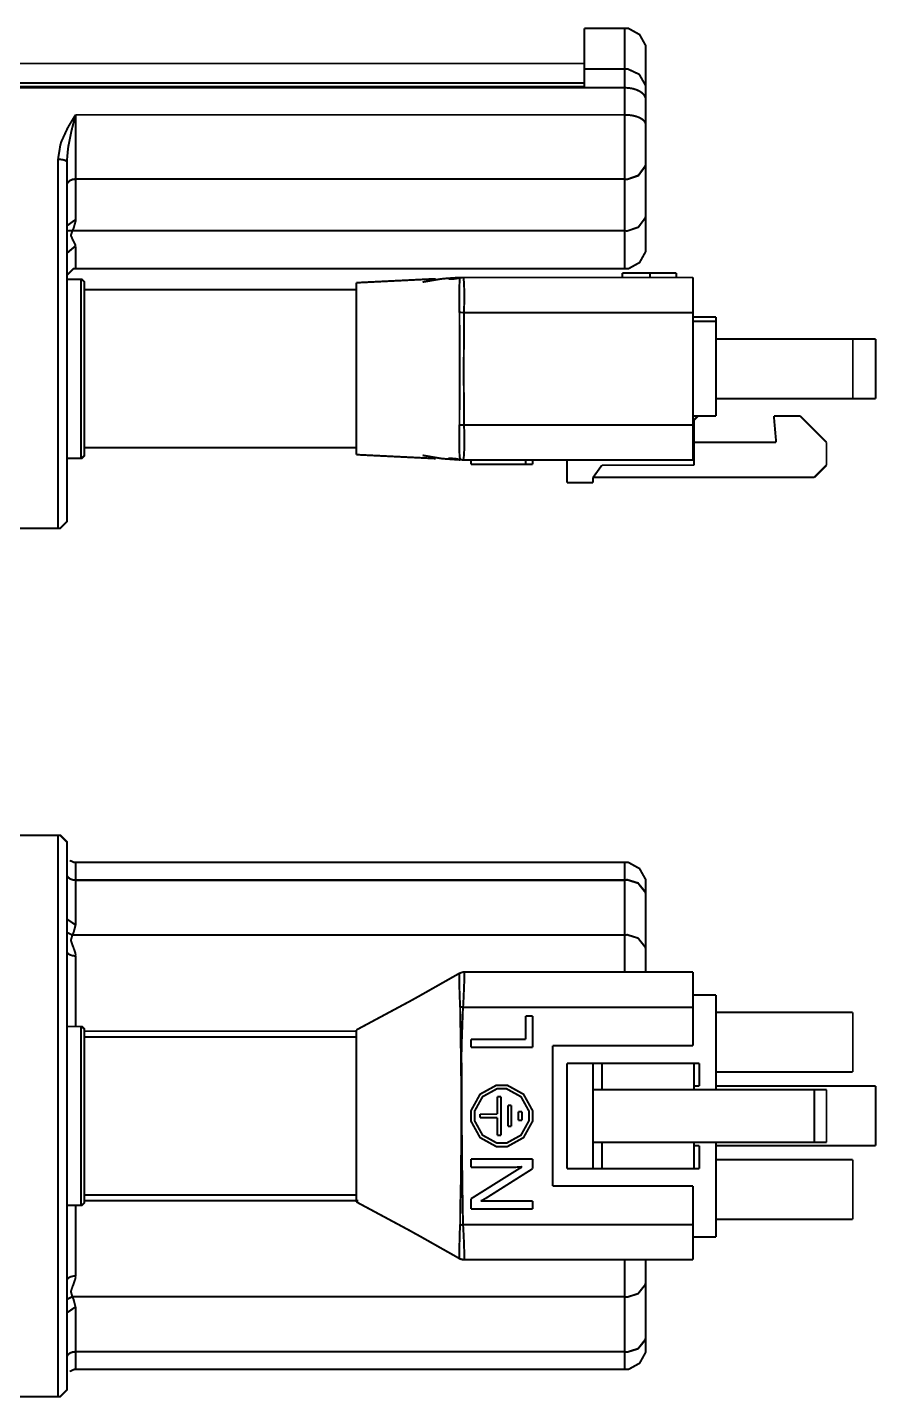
# Model space of a CAD drawing. Extents: x 0.54 to 10.46, y 0.74 to 7.76.
# Drawn here: x 7.846 to 8.744, y 2.863 to 4.312 of the extents above; entities that cross this region are included whole.
import ezdxf

# ---------------------------------------------------------------- set-up
doc = ezdxf.new("R2010")
doc.units = 0
doc.layers.get('0').update_dxf_attribs({"linetype": 'CONTINUOUS'})

msp = doc.modelspace()

# ---------------------------------------------------------------- linework, layer by layer
at = {"color": 0, "const_width": 0.002083}
for points in [[(8.47775, 4.31099), (8.43511, 4.31099)], [(8.43511, 4.31099), (8.43511, 4.26807)], [(8.5, 4.28868), (8.5, 4.29264), (8.49343, 4.30447), (8.48167, 4.31099), (8.47775, 4.31099)], [(8.5, 4.28868), (8.5, 4.24744)], [(8.43511, 4.27387), (2.92626, 4.27387)], [(8.43511, 4.26807), (8.47775, 4.26807)], [(8.43511, 4.26807), (8.43511, 4.2494)], [(8.5, 4.24744), (8.49989, 4.25043), (8.49311, 4.26237), (8.48068, 4.26818), (8.47775, 4.26807)], [(8.47775, 4.24826), (8.47775, 4.26807)], [(8.43511, 4.25319), (7.81375, 4.25319)], [(8.43511, 4.2494), (7.81375, 4.2494)], [(7.81375, 4.24826), (8.47775, 4.24826)], [(8.47775, 4.21957), (8.47775, 4.24826)], [(8.47775, 4.24826), (8.4821, 4.24799), (8.48628, 4.24729), (8.49013, 4.2461), (8.49349, 4.24451), (8.49625, 4.24262), (8.49832, 4.24046), (8.49957, 4.23807), (8.5, 4.23557)], [(8.5, 4.24744), (8.5, 4.23557)], [(8.5, 4.23557), (8.5, 4.20904)], [(7.87864, 4.17258), (7.87879, 4.17399), (7.88103, 4.18772), (7.8814, 4.18901), (7.88183, 4.19065), (7.88867, 4.20557), (7.88949, 4.20697), (7.88992, 4.20779), (7.89475, 4.21576), (7.89524, 4.21653), (7.89535, 4.21679), (7.89692, 4.21918), (7.89708, 4.2194)], [(7.89719, 4.21957), (7.89714, 4.21951), (7.89703, 4.21903), (7.89703, 4.21897), (7.89638, 4.21653), (7.89611, 4.2156), (7.89356, 4.20574), (7.89333, 4.20469), (7.8929, 4.20313), (7.88954, 4.18664), (7.88932, 4.1849), (7.88911, 4.18365), (7.88797, 4.17096), (7.88792, 4.16965)], [(7.89719, 4.21957), (8.47775, 4.21957)], [(7.89719, 4.21957), (7.89719, 4.15169)], [(8.47775, 4.15169), (8.47775, 4.21962)], [(8.47775, 4.21957), (8.4821, 4.2194), (8.48628, 4.21881), (8.49013, 4.21783), (8.49349, 4.21653), (8.49625, 4.2149), (8.49832, 4.21311), (8.49957, 4.2111), (8.5, 4.20904)], [(8.5, 4.20904), (8.5, 4.16829)], [(7.87864, 4.17258), (7.88049, 4.17253), (7.88222, 4.17231), (7.88379, 4.1721), (7.88519, 4.17171), (7.88639, 4.17128), (7.88721, 4.17074), (7.88775, 4.17019), (7.88792, 4.16965)], [(7.88792, 4.16965), (7.88792, 3.79161)], [(8.47775, 4.15169), (8.48042, 4.15136), (8.49219, 4.15554), (8.49957, 4.16569), (8.5, 4.16829)], [(8.47775, 4.15158), (8.48036, 4.15126), (8.49214, 4.15528), (8.49951, 4.16525), (8.5, 4.16786)], [(8.5, 4.16829), (8.5, 4.16786)], [(8.5, 4.16786), (8.5, 4.11328)], [(7.88792, 4.14481), (7.88792, 4.14481), (7.88797, 4.14518), (7.88797, 4.14529), (7.88797, 4.14556), (7.88807, 4.14626), (7.88813, 4.14632), (7.88818, 4.14654), (7.88917, 4.14828), (7.88932, 4.14844), (7.88943, 4.1486), (7.89117, 4.15007), (7.89139, 4.15018), (7.89154, 4.15033), (7.89382, 4.15126), (7.8941, 4.15132), (7.89432, 4.15136), (7.89692, 4.15169), (7.89719, 4.15169)], [(7.88792, 4.14481), (7.88792, 4.14481), (7.88797, 4.14518), (7.88797, 4.14529), (7.88797, 4.14556), (7.88807, 4.14621), (7.88813, 4.14626), (7.88818, 4.14649), (7.88917, 4.14828), (7.88932, 4.14844), (7.88943, 4.1486), (7.89117, 4.15001), (7.89139, 4.15012), (7.89154, 4.15028), (7.89382, 4.15115), (7.8941, 4.15121), (7.89432, 4.15126), (7.89692, 4.15158), (7.89719, 4.15158)], [(7.89719, 4.15169), (8.47775, 4.15169)], [(7.89719, 4.15169), (7.89719, 4.15158)], [(7.89719, 4.15158), (7.89719, 4.10792)], [(8.47775, 4.15158), (7.89719, 4.15158)], [(8.47775, 4.15158), (8.47775, 4.15169)], [(8.47775, 4.09706), (8.47775, 4.15164)], [(7.89719, 4.10792), (7.89606, 4.10807), (7.88807, 4.10226), (7.88792, 4.10113)], [(7.89719, 4.10792), (7.89714, 4.10715), (7.89512, 4.09993), (7.89481, 4.09924), (7.89469, 4.09907), (7.89388, 4.09728), (7.89382, 4.09706)], [(8.47775, 4.09706), (8.48036, 4.09674), (8.49214, 4.10075), (8.49951, 4.11068), (8.5, 4.11328)], [(8.5, 4.11328), (8.5, 4.0791)], [(7.89382, 4.09706), (7.89333, 4.09722), (7.88835, 4.09685), (7.88792, 4.09663)], [(7.89382, 4.09706), (7.89361, 4.09668), (7.89231, 4.0925), (7.89236, 4.09207), (7.89236, 4.09164), (7.8941, 4.08751), (7.89438, 4.08708), (7.89464, 4.08658), (7.89692, 4.08187), (7.89703, 4.08138), (7.89703, 4.08128), (7.89714, 4.08014), (7.89719, 4.07997)], [(7.89382, 4.09706), (8.47775, 4.09706)], [(8.47775, 4.05686), (8.47775, 4.09706)], [(7.89719, 4.07997), (7.896, 4.08008), (7.88803, 4.07335), (7.88792, 4.07215)], [(7.89719, 4.07997), (7.89719, 4.05686)], [(8.47775, 4.05686), (8.48167, 4.05686), (8.49349, 4.06342), (8.5, 4.07519), (8.5, 4.0791)], [(7.89719, 4.05686), (7.89486, 4.05686), (7.88792, 4.04992), (7.88792, 4.04758)], [(8.47775, 4.05686), (7.89719, 4.05686)], [(7.90278, 4.04574), (7.88792, 4.04574)], [(7.90647, 4.04199), (7.90647, 4.04297), (7.90369, 4.04574), (7.90278, 4.04574)], [(7.90647, 4.04199), (7.90647, 3.86025)], [(8.27778, 4.04617), (8.27425, 4.04601), (8.23931, 4.04428), (8.23583, 4.04411), (8.23232, 4.04394), (8.19743, 4.04221), (8.19396, 4.04199)], [(8.19396, 3.86025), (8.19396, 4.04199)], [(8.30393, 4.04758), (8.30236, 4.04753), (8.28651, 4.04639), (8.28483, 4.04617), (8.28315, 4.04601), (8.26579, 4.04303), (8.264, 4.04264)], [(8.30399, 4.04736), (8.3035, 4.04725), (8.29899, 4.04628), (8.29856, 4.04622), (8.29796, 4.04617), (8.29204, 4.04596), (8.29144, 4.04596)], [(8.303, 4.01069), (8.30296, 4.01167), (8.3029, 4.01964), (8.3029, 4.02225), (8.3029, 4.02485), (8.3029, 4.03065), (8.3029, 4.03256), (8.3029, 4.03336), (8.303, 4.0401), (8.30306, 4.04064), (8.30306, 4.04124), (8.30328, 4.04546), (8.30333, 4.04568), (8.30333, 4.0459), (8.30365, 4.04699), (8.30371, 4.04704)], [(8.30681, 4.04758), (8.30599, 4.04758), (8.30393, 4.04715), (8.30371, 4.04704)], [(8.30399, 4.04719), (8.30404, 4.04725), (8.30436, 4.04742), (8.30442, 4.04742)], [(8.30518, 4.04753), (8.30496, 4.04753), (8.30447, 4.04747), (8.30442, 4.04742)], [(8.30501, 4.04753), (8.30501, 4.04753), (8.30453, 4.04747), (8.30447, 4.04742)], [(8.30681, 4.04758), (8.30669, 4.04758)], [(8.30681, 4.04758), (8.30686, 4.04753), (8.30724, 4.04682), (8.30729, 4.04665), (8.30735, 4.04644), (8.30778, 4.04249), (8.30783, 4.04189), (8.30783, 4.04135), (8.30806, 4.0344), (8.30811, 4.03358), (8.30811, 4.03087), (8.30811, 4.02479), (8.30811, 4.02274), (8.30806, 4.02175), (8.30783, 4.01156), (8.30783, 4.01047)], [(8.30681, 4.04758), (8.55007, 4.04758)], [(8.47521, 4.04758), (8.47521, 4.05219)], [(8.50439, 4.05219), (8.47521, 4.05219)], [(8.50439, 4.04758), (8.50439, 4.05219)], [(8.53222, 4.05219), (8.50439, 4.05219)], [(8.50956, 4.05219), (8.50738, 4.05219)], [(8.53222, 4.04758), (8.53222, 4.05219)], [(8.55007, 4.04758), (8.55007, 4.01047)], [(8.19396, 4.03456), (7.90647, 4.03456)], [(8.30306, 4.00993), (8.30306, 4.01014), (8.303, 4.01058), (8.303, 4.01069)], [(8.30783, 4.01047), (8.30724, 4.01053), (8.30658, 4.01053), (8.30593, 4.01058), (8.30474, 4.01058), (8.30414, 4.01064), (8.30354, 4.01064), (8.303, 4.01069)], [(8.30306, 3.89231), (8.30306, 3.90631), (8.30317, 3.93772), (8.30317, 3.94814), (8.30317, 3.9636), (8.30306, 3.99843), (8.30306, 4.00999)], [(8.30783, 4.01047), (8.30778, 4.00532), (8.30761, 3.96246), (8.30761, 3.94814), (8.30761, 3.93408), (8.30778, 3.89649), (8.30783, 3.89176)], [(8.55007, 4.01047), (8.30789, 4.01047)], [(8.55007, 4.01047), (8.55007, 3.89176)], [(8.57422, 4.00586), (8.55007, 4.00586)], [(8.57422, 4.00119), (8.55007, 4.00119)], [(8.57422, 4.00119), (8.57422, 4.00586)], [(8.57422, 3.90104), (8.57422, 4.00119)], [(8.57422, 3.98264), (8.71892, 3.98264)], [(8.71892, 3.9196), (8.71892, 3.98264)], [(8.71892, 3.98264), (8.743, 3.98264)], [(8.743, 3.9196), (8.743, 3.98264)], [(8.57422, 3.9196), (8.71892, 3.9196)], [(8.71892, 3.9196), (8.743, 3.9196)], [(8.57422, 3.90104), (8.55007, 3.90104)], [(8.55658, 3.90104), (8.55518, 3.90104), (8.55106, 3.89692), (8.55106, 3.89551)], [(8.63542, 3.90104), (8.63786, 3.87321)], [(8.63542, 3.90104), (8.66325, 3.90104)], [(8.69108, 3.87321), (8.66325, 3.90104)], [(8.30371, 3.85525), (8.30365, 3.85547), (8.30317, 3.85824), (8.30317, 3.85872), (8.30311, 3.85915), (8.30296, 3.86388), (8.30296, 3.8654), (8.3029, 3.8661), (8.3029, 3.87261), (8.3029, 3.87472), (8.3029, 3.8775), (8.3029, 3.88488), (8.30296, 3.88579), (8.30296, 3.88726), (8.303, 3.89051), (8.303, 3.89154)], [(8.303, 3.8916), (8.303, 3.8916), (8.30306, 3.89214), (8.30306, 3.89231)], [(8.30783, 3.89176), (8.30724, 3.89176), (8.30658, 3.89171), (8.30593, 3.89171), (8.30533, 3.89165), (8.30474, 3.89165), (8.30414, 3.8916), (8.30354, 3.8916), (8.303, 3.89154)], [(8.30783, 3.89176), (8.30783, 3.89128), (8.308, 3.8871), (8.308, 3.88569), (8.308, 3.88471), (8.30811, 3.87668), (8.30811, 3.87397), (8.30811, 3.87153), (8.308, 3.8649), (8.308, 3.86421), (8.30794, 3.8635), (8.30761, 3.85792), (8.30761, 3.85753), (8.30757, 3.8571), (8.30692, 3.85482), (8.30686, 3.85465)], [(8.30783, 3.89176), (8.55007, 3.89176)], [(8.55007, 3.89176), (8.55007, 3.85465)], [(8.551, 3.84912), (8.551, 3.89551)], [(7.90647, 3.86768), (8.19396, 3.86768)], [(8.551, 3.87321), (8.63786, 3.87321)], [(8.69108, 3.87321), (8.69108, 3.84912)], [(7.88792, 3.8565), (7.90278, 3.8565)], [(7.90278, 3.8565), (7.90369, 3.8565), (7.90647, 3.85932), (7.90647, 3.86025)], [(8.19396, 3.86025), (8.19743, 3.86008), (8.23236, 3.85835), (8.23589, 3.85818), (8.23936, 3.85801), (8.27425, 3.85628), (8.27778, 3.85607)], [(8.264, 3.8596), (8.26579, 3.85926), (8.28315, 3.85628), (8.28483, 3.85607), (8.28651, 3.8559), (8.30236, 3.85476), (8.30393, 3.85465)], [(8.29144, 3.85628), (8.29204, 3.85633), (8.29796, 3.85612), (8.29856, 3.85601), (8.29899, 3.85596), (8.3035, 3.85504), (8.30393, 3.85487)], [(8.30371, 3.85525), (8.30393, 3.85519), (8.3061, 3.85465), (8.30686, 3.85465)], [(8.55007, 3.85465), (8.30681, 3.85465)], [(8.31532, 3.85004), (8.31532, 3.85465)], [(8.3731, 3.85004), (8.3731, 3.85465)], [(8.38026, 3.85004), (8.38026, 3.85465)], [(8.41656, 3.85465), (8.41656, 3.83057)], [(8.31532, 3.85004), (8.3731, 3.85004)], [(8.3731, 3.85004), (8.38026, 3.85004)], [(8.44433, 3.83615), (8.45361, 3.84912)], [(8.45361, 3.84912), (8.55106, 3.84912)], [(8.69108, 3.84912), (8.67806, 3.8361)], [(8.44433, 3.83057), (8.41656, 3.83057)], [(8.44433, 3.83615), (8.44433, 3.83057)], [(8.44433, 3.83615), (8.67806, 3.83615)], [(7.81375, 3.78233), (7.87864, 3.78233)], [(7.87864, 3.78233), (7.88092, 3.78233), (7.88792, 3.78933), (7.88792, 3.79161)], [(7.87864, 3.45779), (7.81375, 3.45779)], [(7.88792, 3.44846), (7.88792, 3.45079), (7.88092, 3.45779), (7.87864, 3.45779)], [(7.88792, 3.44846), (7.88792, 2.87349)], [(7.89111, 3.43126), (7.8915, 3.43093), (7.89572, 3.42904), (7.89719, 3.42904)], [(8.47775, 3.42904), (7.89719, 3.42904)], [(8.5, 3.40679), (8.5, 3.41075), (8.49343, 3.42253), (8.48167, 3.42904), (8.47775, 3.42904)], [(7.88792, 3.41656), (7.88792, 3.41656), (7.88797, 3.41624), (7.88797, 3.41613), (7.88797, 3.4159), (7.88807, 3.41531), (7.88813, 3.41521), (7.88818, 3.41504), (7.88917, 3.41342), (7.88932, 3.41325), (7.88943, 3.41314), (7.89117, 3.41178), (7.89139, 3.41168), (7.89154, 3.41157), (7.89382, 3.41069), (7.8941, 3.41064), (7.89432, 3.4106), (7.89692, 3.41037), (7.89719, 3.41032)], [(7.88792, 3.41656), (7.88792, 3.41656), (7.88797, 3.41624), (7.88797, 3.41613), (7.88797, 3.4159), (7.88807, 3.41531), (7.88813, 3.41521), (7.88818, 3.41504), (7.88917, 3.41347), (7.88932, 3.41331), (7.88943, 3.41319), (7.89117, 3.41183), (7.89139, 3.41174), (7.89154, 3.41162), (7.89382, 3.41075), (7.8941, 3.41069), (7.89432, 3.41069), (7.89692, 3.41043), (7.89719, 3.41037)], [(7.89719, 3.41037), (7.89719, 3.41026)], [(7.89719, 3.41037), (8.47775, 3.41037)], [(7.89719, 3.41026), (7.89719, 3.36376)], [(8.47775, 3.41026), (7.89719, 3.41026)], [(8.5, 3.39556), (8.49935, 3.39806), (8.49175, 3.40733), (8.48025, 3.41081), (8.47775, 3.41037)], [(8.5, 3.39507), (8.4994, 3.39762), (8.49186, 3.40707), (8.48031, 3.41069), (8.47775, 3.41032)], [(8.47775, 3.41026), (8.47775, 3.41037)], [(8.47775, 3.35221), (8.47775, 3.41032)], [(8.5, 3.40679), (8.5, 3.39556)], [(8.5, 3.39556), (8.5, 3.39507)], [(8.5, 3.39507), (8.5, 3.33697)], [(7.88792, 3.37011), (7.88813, 3.36908), (7.89611, 3.36361), (7.89719, 3.36376)], [(7.89719, 3.36376), (7.89714, 3.36296), (7.89512, 3.35525), (7.89481, 3.35449), (7.89469, 3.35433), (7.89388, 3.35243), (7.89382, 3.35221)], [(7.88792, 3.35519), (7.88829, 3.35487), (7.89328, 3.35238), (7.89382, 3.35221)], [(7.89382, 3.35221), (7.89361, 3.35178), (7.89231, 3.34711), (7.89236, 3.34663), (7.89236, 3.34614), (7.8941, 3.34093), (7.89438, 3.34039), (7.89464, 3.33979), (7.89692, 3.33311), (7.89703, 3.33242), (7.89703, 3.33225), (7.89714, 3.3304), (7.89719, 3.33018)], [(7.89382, 3.35221), (8.47775, 3.35221)], [(8.5, 3.33697), (8.4994, 3.33951), (8.49186, 3.34901), (8.48031, 3.3526), (8.47775, 3.35221)], [(7.88792, 3.33518), (7.88813, 3.33421), (7.88861, 3.33328), (7.88949, 3.33242), (7.89063, 3.33165), (7.89204, 3.33106), (7.89367, 3.33057), (7.8954, 3.33029), (7.89719, 3.33018)], [(8.5, 3.33697), (8.5, 3.3131)], [(8.303, 3.31185), (8.29915, 3.30968), (8.25988, 3.28743), (8.25569, 3.2851), (8.25087, 3.28244), (8.19922, 3.25472), (8.19396, 3.2519)], [(8.30371, 3.27626), (8.30365, 3.27746), (8.30317, 3.28901), (8.30317, 3.2901), (8.30311, 3.29101), (8.30296, 3.29769), (8.30296, 3.29992), (8.3029, 3.30067), (8.3029, 3.30556), (8.3029, 3.30713), (8.3029, 3.30817), (8.3029, 3.31093), (8.30296, 3.31108), (8.30296, 3.31125), (8.303, 3.31164), (8.303, 3.31174)], [(8.30783, 3.3131), (8.30658, 3.3131), (8.30333, 3.31196), (8.303, 3.31174)], [(8.30311, 3.31185), (8.30317, 3.31196)], [(8.30783, 3.3131), (8.30783, 3.3131), (8.308, 3.31278), (8.308, 3.31261), (8.308, 3.3125), (8.30811, 3.30957), (8.30811, 3.30854), (8.30811, 3.30664), (8.308, 3.30165), (8.308, 3.30083), (8.30794, 3.30007), (8.30761, 3.29129), (8.30761, 3.29031), (8.30757, 3.28917), (8.30692, 3.27724), (8.30686, 3.27599)], [(8.30783, 3.3131), (8.55007, 3.3131)], [(8.55007, 3.3131), (8.55007, 3.27599)], [(8.57422, 3.28896), (8.55007, 3.28896)], [(8.57422, 3.18881), (8.57422, 3.28901)], [(8.30376, 3.27539), (8.30376, 3.27561), (8.30371, 3.2761), (8.30371, 3.27626)], [(8.30681, 3.27599), (8.30604, 3.2761), (8.30561, 3.2761), (8.30524, 3.27615), (8.30485, 3.27615), (8.3041, 3.27626), (8.30371, 3.27626)], [(8.30376, 3.0466), (8.30376, 3.05724), (8.30436, 3.08556), (8.30447, 3.08908), (8.30453, 3.09283), (8.3049, 3.13026), (8.30496, 3.134), (8.30496, 3.13519), (8.30496, 3.13781), (8.30496, 3.13861), (8.30496, 3.14063), (8.30496, 3.14133), (8.30501, 3.14686), (8.30501, 3.14871), (8.30501, 3.15142), (8.30496, 3.17839), (8.30496, 3.18104), (8.30496, 3.1844), (8.3049, 3.19325), (8.3049, 3.19433), (8.30485, 3.19879), (8.30431, 3.24328), (8.30425, 3.24772), (8.30419, 3.25006), (8.30376, 3.2691), (8.30376, 3.27539)], [(8.30681, 3.27599), (8.30658, 3.27208), (8.30518, 3.23253), (8.30518, 3.22857), (8.30512, 3.22461), (8.30544, 3.185), (8.3055, 3.18099), (8.3055, 3.17833), (8.3055, 3.15614), (8.3055, 3.14871), (8.3055, 3.14671), (8.3055, 3.14133), (8.30556, 3.14063), (8.30556, 3.13861), (8.30556, 3.1345), (8.30599, 3.09326), (8.30604, 3.08914), (8.3061, 3.08556), (8.30669, 3.04964), (8.30681, 3.04601)], [(8.55007, 3.27599), (8.30681, 3.27599)], [(8.55007, 3.27599), (8.55007, 3.23519)], [(8.3731, 3.24214), (8.3731, 3.26671)], [(8.3731, 3.26671), (8.38026, 3.26671)], [(8.38026, 3.26671), (8.38026, 3.23346)], [(8.57422, 3.2704), (8.71892, 3.2704)], [(8.71892, 3.20736), (8.71892, 3.2704)], [(7.90278, 3.25558), (7.88792, 3.25558)], [(7.90647, 3.2519), (7.90647, 3.25282), (7.90369, 3.25558), (7.90278, 3.25558)], [(7.90647, 3.2519), (7.90647, 3.0701)], [(8.19396, 3.24447), (7.90647, 3.24447)], [(8.19396, 3.0701), (8.19396, 3.2519)], [(8.31532, 3.24214), (8.3731, 3.24214)], [(8.31532, 3.23346), (8.31532, 3.24214)], [(8.38026, 3.23346), (8.31532, 3.23346)], [(8.55007, 3.23519), (8.40169, 3.23519)], [(8.40169, 3.23519), (8.40169, 3.08681)], [(8.44433, 3.21664), (8.41656, 3.21664)], [(8.41656, 3.10536), (8.41656, 3.21664)], [(8.44433, 3.10536), (8.44433, 3.21664)], [(8.44433, 3.21664), (8.45361, 3.21664)], [(8.45361, 3.21664), (8.45361, 3.18881)], [(8.45361, 3.21664), (8.55106, 3.21664)], [(8.551, 3.21664), (8.551, 3.18881)], [(8.551, 3.21664), (8.55658, 3.21664)], [(8.55658, 3.21664), (8.55658, 3.19254)], [(8.71892, 3.20736), (8.57422, 3.20736)], [(8.44433, 3.18881), (8.67806, 3.18881)], [(8.551, 3.19254), (8.55658, 3.19254)], [(8.57422, 3.19254), (8.743, 3.19254)], [(8.67806, 3.13319), (8.67806, 3.18881)], [(8.69108, 3.18881), (8.67806, 3.18881)], [(8.69108, 3.18881), (8.69108, 3.13319)], [(8.743, 3.12944), (8.743, 3.19254)], [(8.34315, 3.16288), (8.34315, 3.18143)], [(8.34315, 3.18138), (8.34685, 3.18138)], [(8.34685, 3.14057), (8.34685, 3.18143)], [(8.35428, 3.17215), (8.35428, 3.14985)], [(8.35428, 3.17215), (8.35801, 3.17215)], [(8.35796, 3.17215), (8.35796, 3.14985)], [(8.34315, 3.16288), (8.3246, 3.16288)], [(8.3246, 3.15913), (8.3246, 3.16288)], [(8.34315, 3.15913), (8.3246, 3.15913)], [(8.34315, 3.14057), (8.34315, 3.15913)], [(8.3654, 3.16564), (8.36914, 3.16564)], [(8.3654, 3.16564), (8.3654, 3.15636)], [(8.36914, 3.16564), (8.36914, 3.15636)], [(8.35428, 3.14985), (8.35801, 3.14985)], [(8.3654, 3.15636), (8.36914, 3.15636)], [(8.34315, 3.14057), (8.34685, 3.14057)], [(8.44433, 3.13319), (8.67806, 3.13319)], [(8.45361, 3.13319), (8.45361, 3.10536)], [(8.551, 3.13319), (8.551, 3.10536)], [(8.551, 3.12944), (8.55658, 3.12944)], [(8.55658, 3.12944), (8.55658, 3.10536)], [(8.57422, 3.03304), (8.57422, 3.13319)], [(8.743, 3.12944), (8.57422, 3.12944)], [(8.67806, 3.13319), (8.69108, 3.13319)], [(8.31532, 3.10678), (8.31532, 3.1155)], [(8.31532, 3.1155), (8.38026, 3.1155)], [(8.38026, 3.1155), (8.38026, 3.10514)], [(8.57422, 3.11464), (8.71892, 3.11464)], [(8.71892, 3.05154), (8.71892, 3.11464)], [(8.35975, 3.10678), (8.31532, 3.10678)], [(8.31532, 3.07351), (8.36469, 3.10439)], [(8.38026, 3.10514), (8.32986, 3.07329)], [(8.36919, 3.10721), (8.36871, 3.10721), (8.36431, 3.10688), (8.36387, 3.10682), (8.3635, 3.10682), (8.36068, 3.10678), (8.35975, 3.10678)], [(8.36469, 3.10439), (8.36486, 3.10454), (8.36697, 3.10579), (8.36719, 3.1059), (8.36735, 3.10601), (8.36897, 3.10693), (8.36914, 3.10699)], [(8.36919, 3.10704), (8.36919, 3.10721)], [(8.41656, 3.10536), (8.44439, 3.10536)], [(8.44433, 3.10536), (8.45361, 3.10536)], [(8.45361, 3.10536), (8.55106, 3.10536)], [(8.55658, 3.10536), (8.55106, 3.10536)], [(8.40169, 3.08681), (8.55007, 3.08681)], [(8.55007, 3.08681), (8.55007, 3.04601)], [(7.90647, 3.07753), (8.19396, 3.07753)], [(8.31532, 3.06244), (8.31532, 3.07351)], [(8.32986, 3.07329), (8.32964, 3.07319), (8.32769, 3.0721), (8.32753, 3.072), (8.32736, 3.07194), (8.32579, 3.07124), (8.32563, 3.07113)], [(8.32563, 3.07113), (8.32563, 3.07086)], [(8.32563, 3.07086), (8.32601, 3.0709), (8.33024, 3.07113), (8.33068, 3.07113), (8.33165, 3.07113), (8.33393, 3.07113), (8.33469, 3.07113)], [(8.33469, 3.07113), (8.38026, 3.07113)], [(8.38026, 3.07113), (8.38026, 3.06244)], [(7.88792, 3.0664), (7.90278, 3.0664)], [(7.90278, 3.0664), (7.90369, 3.0664), (7.90647, 3.06917), (7.90647, 3.0701)], [(8.19396, 3.0701), (8.19922, 3.06728), (8.25087, 3.03956), (8.25569, 3.03683), (8.25988, 3.03456), (8.29915, 3.01238), (8.303, 3.01014)], [(8.38026, 3.06244), (8.31532, 3.06244)], [(8.303, 3.01025), (8.30296, 3.01042), (8.3029, 3.01199), (8.3029, 3.01247), (8.3029, 3.01394), (8.3029, 3.01714), (8.3029, 3.01818), (8.3029, 3.01882), (8.303, 3.02599), (8.30306, 3.02681), (8.30306, 3.02767), (8.30328, 3.03674), (8.30333, 3.03765), (8.30333, 3.03836), (8.30365, 3.04508), (8.30371, 3.04574)], [(8.30371, 3.04574), (8.30371, 3.04585), (8.30376, 3.04644), (8.30376, 3.0466)], [(8.30681, 3.04601), (8.30604, 3.0459), (8.30561, 3.0459), (8.30485, 3.04579), (8.30447, 3.04579), (8.3041, 3.04574), (8.30371, 3.04574)], [(8.30681, 3.04601), (8.30686, 3.04536), (8.30724, 3.03842), (8.30729, 3.03771), (8.30735, 3.03674), (8.30778, 3.02713), (8.30783, 3.02626), (8.30783, 3.02539), (8.30806, 3.01768), (8.30811, 3.01699), (8.30811, 3.01551), (8.30811, 3.0121), (8.30811, 3.01096), (8.30806, 3.01069), (8.30783, 3.009), (8.30783, 3.0089)], [(8.30681, 3.04601), (8.55007, 3.04601)], [(8.55007, 3.04601), (8.55007, 3.0089)], [(8.71892, 3.05154), (8.57422, 3.05154)], [(8.55007, 3.03304), (8.57422, 3.03304)], [(8.303, 3.01025), (8.30333, 3.01004), (8.30675, 3.0089), (8.30789, 3.0089)], [(8.30306, 3.01014), (8.30339, 3.00999), (8.30701, 3.00896), (8.3074, 3.0089)], [(8.30317, 3.01004), (8.3035, 3.00988), (8.30658, 3.0089), (8.30761, 3.0089)], [(8.55007, 3.0089), (8.30789, 3.0089)], [(8.5, 3.0089), (8.5, 2.98503)], [(7.88792, 2.98682), (7.88813, 2.98779), (7.88861, 2.98872), (7.88949, 2.98958), (7.89063, 2.99035), (7.89204, 2.99094), (7.89367, 2.99143), (7.8954, 2.99169), (7.89719, 2.99175)], [(7.89719, 2.99175), (7.89714, 2.9916), (7.89703, 2.98981), (7.89703, 2.98958), (7.89692, 2.98893), (7.89464, 2.98226), (7.89438, 2.98161), (7.8941, 2.98113), (7.89236, 2.97592), (7.89236, 2.97538), (7.89231, 2.97493), (7.89361, 2.97026), (7.89382, 2.96978)], [(8.47775, 2.96978), (8.48031, 2.9694), (8.49186, 2.97304), (8.4994, 2.98253), (8.5, 2.98503)], [(8.5, 2.98503), (8.5, 2.92692)], [(7.89382, 2.96978), (7.89328, 2.96967), (7.88829, 2.96718), (7.88792, 2.96679)], [(8.47775, 2.96978), (7.89382, 2.96978)], [(7.89382, 2.96978), (7.89388, 2.96963), (7.89469, 2.96772), (7.89481, 2.9675), (7.89507, 2.96674), (7.89703, 2.95904), (7.89719, 2.95822)], [(8.47775, 2.91168), (8.47775, 2.96978)], [(7.89719, 2.95822), (7.89611, 2.95839), (7.88813, 2.95296), (7.88792, 2.95188)], [(7.89719, 2.95822), (7.89719, 2.91168)], [(8.47775, 2.91168), (8.48031, 2.91129), (8.49186, 2.91493), (8.4994, 2.92443), (8.5, 2.92692)], [(8.47775, 2.91162), (8.48025, 2.91124), (8.49175, 2.91471), (8.49935, 2.92393), (8.5, 2.92638)], [(8.5, 2.92692), (8.5, 2.92643)], [(8.5, 2.92643), (8.5, 2.91521)], [(7.89719, 2.91168), (7.89692, 2.91168), (7.89432, 2.9114), (7.8941, 2.91135), (7.89382, 2.91129), (7.89154, 2.91043), (7.89139, 2.91032), (7.89117, 2.91021), (7.88943, 2.9089), (7.88932, 2.90875), (7.88917, 2.90864), (7.88818, 2.90696), (7.88813, 2.90679), (7.88807, 2.90674), (7.88797, 2.90608), (7.88797, 2.90588), (7.88792, 2.90588), (7.88792, 2.90539), (7.88792, 2.90539)], [(7.89719, 2.91162), (7.89692, 2.91162), (7.89432, 2.91135), (7.8941, 2.91129), (7.89382, 2.91124), (7.89154, 2.91037), (7.89139, 2.91026), (7.89117, 2.91015), (7.88943, 2.90886), (7.88932, 2.90869), (7.88917, 2.90858), (7.88818, 2.90696), (7.88813, 2.90674), (7.88807, 2.90668), (7.88797, 2.90603), (7.88797, 2.90582), (7.88792, 2.90582), (7.88792, 2.90549), (7.88792, 2.90539)], [(7.89719, 2.91168), (8.47775, 2.91168)], [(7.89719, 2.91168), (7.89719, 2.91162)], [(8.47775, 2.91162), (7.89719, 2.91162)], [(8.47775, 2.89296), (8.48167, 2.89296), (8.49349, 2.89953), (8.5, 2.91129), (8.5, 2.91521)], [(8.47775, 2.91162), (8.47775, 2.91168)], [(7.89719, 2.89296), (7.89567, 2.89296), (7.8915, 2.89106), (7.89111, 2.89068)], [(7.89719, 2.89296), (8.47775, 2.89296)], [(7.87864, 2.86421), (7.88092, 2.86421), (7.88792, 2.87121), (7.88792, 2.87349)], [(7.81375, 2.86421), (7.87864, 2.86421)]]:
    msp.add_lwpolyline(points, dxfattribs=at)
at = {"color": 250, "const_width": 0.002083}
for points in [[(8.47775, 4.26807), (8.47775, 4.31099)], [(7.87864, 3.78233), (7.87864, 4.17258)], [(7.90278, 3.8565), (7.90278, 4.04574)], [(8.30399, 3.85508), (8.30376, 3.85519)], [(7.87864, 2.86421), (7.87864, 3.45774)], [(7.89719, 3.42904), (7.89719, 3.41037)], [(8.47775, 3.41037), (8.47775, 3.42904)], [(8.47775, 3.3131), (8.47775, 3.35221)], [(7.89719, 3.33018), (7.89719, 3.25558)], [(7.90278, 3.0664), (7.90278, 3.25558)], [(8.19396, 3.25065), (7.90647, 3.25065)], [(7.90647, 3.07135), (8.19612, 3.07135)], [(7.89719, 3.0664), (7.89719, 2.99181)], [(8.30311, 3.01014), (8.303, 3.01025)], [(8.47775, 2.96978), (8.47775, 3.0089)], [(7.89719, 2.91162), (7.89719, 2.89296)], [(8.47775, 2.89296), (8.47775, 2.91162)]]:
    msp.add_lwpolyline(points, dxfattribs=at)
at = {"color": 0, "const_width": 0.002083}
for points in [[(8.31532, 3.16097), (8.31532, 3.16672), (8.32482, 3.18397), (8.34207, 3.19347), (8.34782, 3.19347), (8.35351, 3.19347), (8.37071, 3.18397), (8.38026, 3.16672), (8.38026, 3.16097), (8.38026, 3.15528), (8.37071, 3.13807), (8.35351, 3.12853), (8.34782, 3.12853), (8.34207, 3.12853), (8.32482, 3.13807), (8.31532, 3.15528), (8.31532, 3.16097)], [(8.31901, 3.16097), (8.31901, 3.16607), (8.32742, 3.18132), (8.34267, 3.18972), (8.34776, 3.18972), (8.35281, 3.18972), (8.36806, 3.18132), (8.37651, 3.16607), (8.37651, 3.16097), (8.37651, 3.15593), (8.36806, 3.14068), (8.35281, 3.13226), (8.34776, 3.13226), (8.34267, 3.13226), (8.32742, 3.14068), (8.31901, 3.15593), (8.31901, 3.16097)]]:
    msp.add_lwpolyline(points, close=True, dxfattribs=at)

doc.saveas('drawing.dxf')
